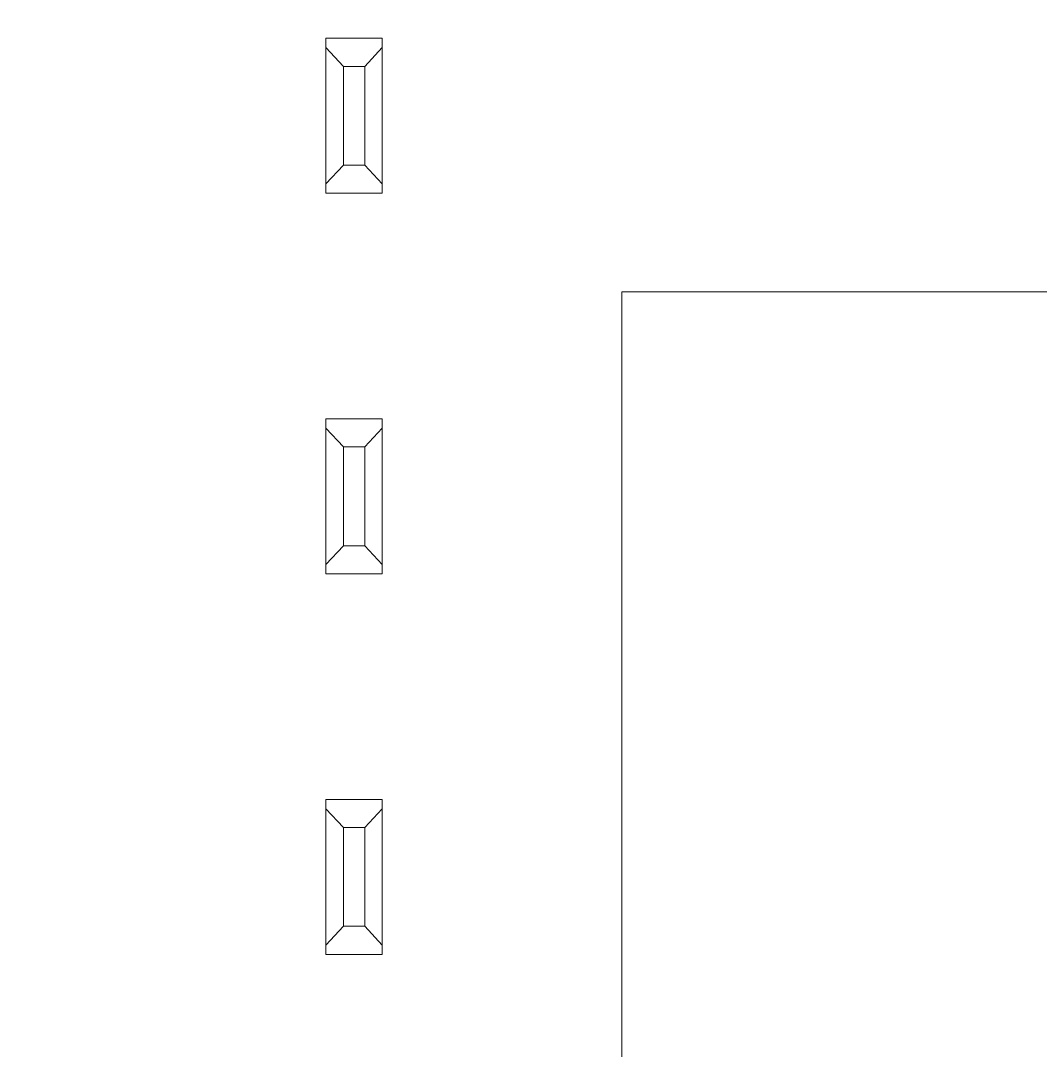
# Model space of a CAD drawing. Header units: millimetres. Extents: x 42151 to 59780, y 37376 to 44547.
# Drawn here: x 48314.39 to 48328.87, y 43287.69 to 43302.3 of the extents above; entities that cross this region are included whole.
import ezdxf

# ---------------------------------------------------------------- set-up
doc = ezdxf.new("R2010")
doc.units = ezdxf.units.MM
doc.set_wipeout_variables(frame=1)
doc.layers.add('000-PI-Oprema', color=30, linetype='Continuous', lineweight=5)
doc.layers.add('SI-ORMAR-Oprema', color=30, linetype='Continuous', lineweight=5)
doc.layers.add('004-PI-DIN Šina', color=3, linetype='Continuous')

# ---------------------------------------------------------------- blocks, each defined once
blk = doc.blocks.new('*U117')
at = {"layer": '004-PI-DIN Šina'}
for p, q in [((297.61, 52.625), (-241.3, 52.625)), ((297.61, 46.968), (-241.3, 46.968)), ((297.61, 45.572), (-241.3, 45.572)), ((297.61, 45.259), (-241.3, 45.259)), ((-241.3, 45.238), (297.61, 45.238))]:
    blk.add_line(p, q, dxfattribs=at)
blk = doc.blocks.new('6ES7531-7KF00-0AB0')
blk.add_wipeout([(-17.038, 69.029), (17.762, 69.029), (17.762, -77.96), (-17.038, -77.971)]).dxf.layer = 'SI-ORMAR-Oprema'
at = {"layer": 'SI-ORMAR-Oprema', "linetype": 'Continuous'}
for p, q in [((-7.338, 52.829), (-6.538, 52.829)), ((-7.338, 52.695), (-7.338, 52.829)), ((-6.538, 52.829), (-6.538, 52.695)), ((-7.088, 52.429), (-7.338, 52.695)), ((-7.338, 50.762), (-7.338, 52.695)), ((-6.538, 52.695), (-6.788, 52.429)), ((-6.538, 52.695), (-6.538, 50.762)), ((-6.788, 52.429), (-7.088, 52.429)), ((-7.088, 52.429), (-7.088, 51.029)), ((-6.788, 51.029), (-6.788, 52.429)), ((-7.338, 50.762), (-7.088, 51.029)), ((-7.088, 51.029), (-6.788, 51.029)), ((-6.788, 51.029), (-6.538, 50.762)), ((-7.338, 50.629), (-7.338, 50.762)), ((-6.538, 50.762), (-6.538, 50.629)), ((-6.538, 50.629), (-7.338, 50.629)), ((-3.138, 49.229), (3.862, 49.229)), ((-3.138, -51.671), (-3.138, 49.229)), ((-7.338, 47.429), (-6.538, 47.429)), ((-7.338, 47.295), (-7.338, 47.429)), ((-6.538, 47.429), (-6.538, 47.295)), ((-7.338, 45.362), (-7.338, 47.295)), ((-7.088, 47.029), (-7.338, 47.295)), ((-6.538, 47.295), (-6.788, 47.029)), ((-6.538, 47.295), (-6.538, 45.362)), ((-7.088, 47.029), (-7.088, 45.629)), ((-6.788, 47.029), (-7.088, 47.029)), ((-6.788, 45.629), (-6.788, 47.029)), ((-7.338, 45.362), (-7.088, 45.629)), ((-7.088, 45.629), (-6.788, 45.629)), ((-6.788, 45.629), (-6.538, 45.362)), ((-7.338, 45.229), (-7.338, 45.362)), ((-6.538, 45.362), (-6.538, 45.229)), ((-6.538, 45.229), (-7.338, 45.229)), ((-7.338, 42.029), (-6.538, 42.029)), ((-7.338, 41.895), (-7.338, 42.029)), ((-6.538, 42.029), (-6.538, 41.895)), ((-7.338, 39.962), (-7.338, 41.895)), ((-7.088, 41.629), (-7.338, 41.895)), ((-6.538, 41.895), (-6.788, 41.629)), ((-6.538, 41.895), (-6.538, 39.962)), ((-7.088, 41.629), (-7.088, 40.229)), ((-6.788, 41.629), (-7.088, 41.629)), ((-6.788, 40.229), (-6.788, 41.629)), ((-7.338, 39.962), (-7.088, 40.229)), ((-7.088, 40.229), (-6.788, 40.229)), ((-6.788, 40.229), (-6.538, 39.962)), ((-7.338, 39.829), (-7.338, 39.962)), ((-6.538, 39.962), (-6.538, 39.829)), ((-6.538, 39.829), (-7.338, 39.829))]:
    blk.add_line(p, q, dxfattribs=at)

msp = doc.modelspace()

# ---------------------------------------------------------------- block references
at = {"layer": '000-PI-Oprema'}
msp.add_blockref('*U117', (48098.326, 43246.632), dxfattribs=at)

# ---------------------------------------------------------------- next in the draw order: block references
at = {"layer": '000-PI-Oprema', "ltscale": 0.25}
msp.add_blockref('6ES7531-7KF00-0AB0', (48326.065, 43249.218), dxfattribs=at)

doc.saveas('drawing.dxf')
